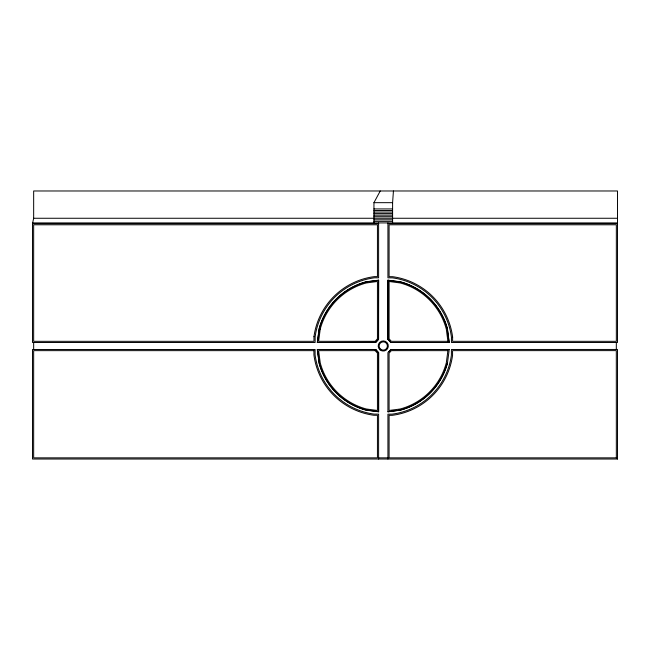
<?xml version="1.0" encoding="UTF-8"?>
<svg xmlns="http://www.w3.org/2000/svg" width="650" height="650" viewBox="0 0 650 650"><rect width="100%" height="100%" fill="white"/><g stroke="black" fill="none" stroke-linecap="round" stroke-linejoin="round"><path stroke-width="0.97" d="M616.314 349.448L616.33 342.485M392.592 223.616L392.592 202.67L393.437 190.978M317.289 342.485L319.093 328.786A66.438 66.438 0 0 1 366.072 281.808L378.609 280.158L378.609 339.373L375.765 342.485L317.289 342.485L375.692 342.331L378.454 339.3L378.609 280.158M317.468 342.331L319.248 328.827A66.316 66.316 0 0 1 366.104 281.921L378.454 280.337M449.239 349.481L447.436 363.171A66.438 66.438 0 0 1 400.465 410.15L387.928 411.799L387.928 352.584L390.821 349.594L449.239 349.481L390.764 349.481L389.025 351.739M387.928 222.918L387.928 277.842L392.454 277.851A68.746 68.746 0 0 1 451.449 337.228L451.433 342.485L617.5 342.485L617.5 190.978L33.662 190.978L33.662 218.262L32.5 223.616L378.609 223.616M317.289 349.481L375.765 349.481L378.609 352.584L378.609 411.799L366.072 410.15A66.438 66.438 0 0 1 319.093 363.171L317.289 349.481L375.765 349.481M390.764 342.485L449.239 342.485L447.436 328.786A66.438 66.438 0 0 0 400.465 281.808L387.928 280.158L387.928 339.373L390.764 342.485L449.239 342.485M373.945 223.616L373.945 202.67L380.242 190.978M387.928 411.799L400.433 410.036A66.316 66.316 0 0 0 447.33 363.147M387.928 339.373L387.928 280.158M378.609 411.799L378.609 352.584M373.945 202.67L392.592 202.67M373.945 208.934L392.592 208.934M373.945 210.494L392.592 210.494M373.945 212.046L392.592 212.046M373.945 213.598L392.592 213.598M373.945 215.15L392.592 215.15M373.945 216.702L392.592 216.702M33.662 218.262L617.5 218.262M373.945 219.814L392.592 219.814M373.945 221.366L392.592 221.366M617.5 222.918L32.5 222.918L32.5 342.485L315.12 342.485L315.136 336.789A68.746 68.746 0 0 1 374.514 277.794L378.609 277.81L378.609 222.918M387.928 223.616L617.5 223.616M378.609 457.852L387.928 457.852M616.338 457.852L389.09 457.852L389.09 415.326L392.169 415.334A69.924 69.924 0 0 0 452.562 355.331L452.571 350.642L616.306 350.618L616.338 457.852L617.5 459.022L617.476 349.448L451.417 349.481L451.392 355.168A68.746 68.746 0 0 1 392.023 414.164L387.928 414.156L387.928 459.022M617.5 459.022L32.5 459.022L32.5 349.481L315.096 349.481L315.079 354.738A68.746 68.746 0 0 0 374.075 414.107L378.609 414.123L378.609 459.022M388.082 280.337L400.424 281.962A66.316 66.316 0 0 1 447.33 328.819L449.061 342.331M378.454 411.637L366.113 410.012A66.316 66.316 0 0 1 319.207 363.147L317.46 349.627M388.082 339.3L390.845 342.331M378.454 352.658L375.692 349.627M33.662 342.485L33.662 349.481M313.926 350.642L313.918 354.884A69.924 69.924 0 0 0 373.921 415.277L377.439 415.285L377.439 457.852L33.662 457.852L33.662 350.642L313.926 350.642M313.974 336.635L313.958 341.323L33.662 341.323L33.662 224.786L377.439 224.786L377.439 276.64L374.359 276.632A69.924 69.924 0 0 0 313.974 336.635M452.619 337.074L452.603 341.323L616.338 341.323L616.338 224.786L389.09 224.786L389.09 276.681L392.616 276.689A69.924 69.924 0 0 1 452.619 337.074M320.231 329.087L318.622 341.323L375.196 341.323L377.439 338.804L377.439 281.491L366.381 282.945A65.26 65.26 0 0 0 320.231 329.087M447.915 350.642L446.306 362.871A65.26 65.26 0 0 1 400.156 409.012L389.09 410.475L389.09 353.161L391.341 350.642L447.915 350.642M447.915 341.323L391.341 341.323L389.09 338.804L389.09 281.491L400.156 282.945A65.26 65.26 0 0 1 446.306 329.087L447.915 341.323M375.196 350.642L318.622 350.642L320.231 362.871A65.26 65.26 0 0 0 366.381 409.012L377.439 410.475L377.439 353.161L375.196 350.642M380.713 349.229A4.128 4.128 0 0 0 387.351 346.572A4.128 4.128 0 0 0 381.729 342.144A4.128 4.128 0 0 0 380.713 349.229M380.136 349.968A5.07 5.07 0 0 0 388.286 346.702A5.07 5.07 0 0 0 381.379 341.274A5.07 5.07 0 0 0 380.136 349.968"/></g></svg>
